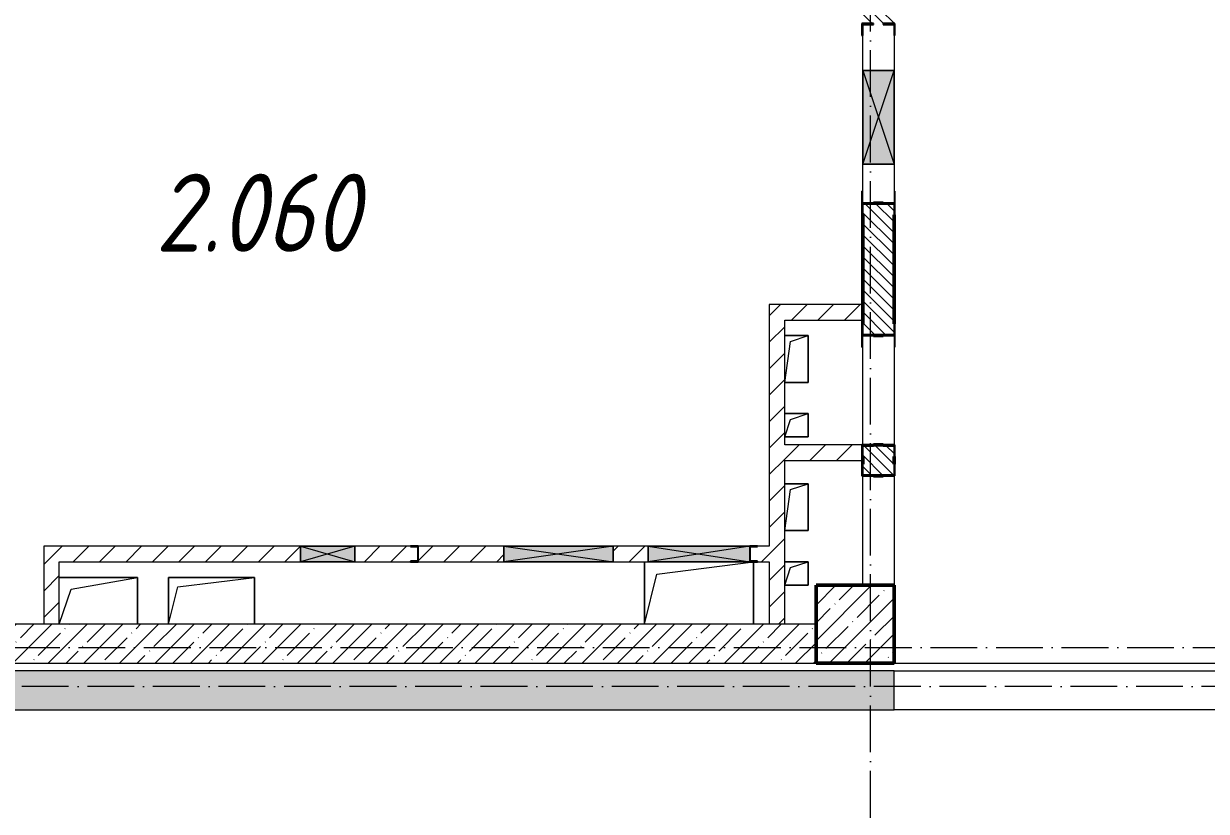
# Model space of a CAD drawing. Header units: millimetres. Extents: x -213536 to 1564669, y 70501 to 942238.
# Drawn here: x 544304 to 551884, y 580125 to 585175 of the extents above; entities that cross this region are included whole.
import ezdxf

# ---------------------------------------------------------------- set-up
doc = ezdxf.new("R2010")
doc.units = ezdxf.units.MM
doc.linetypes.add('50_200_ШТРИХ_1Т_ш5_п1_п1_', pattern=[700, 500, -100, 0, -100])
for name, color, linetype, lineweight in [('3.1) ЖБ окна 1.2 м', 102, 'Continuous', 30), ('A-DETL-GENF-OTLN', 7, 'Continuous', 9), ('A-FLOR-____-OTLN', 7, 'Continuous', 9), ('A-GENM-____-MCUT', 7, 'Continuous', 25), ('A-GENM-____-OTLN', 7, 'Continuous', 9), ('A-GENM-____-OTLN-1', 7, 'Continuous', 25), ('A-GLAZ-____-OTLN', 7, 'Continuous', 9), ('A-WALL-____-MCUT-1', 7, 'Continuous', 9), ('A-WALL-____-MCUT-2', 7, 'Continuous', 50), ('A-WALL-____-OTLN', 7, 'Continuous', 9), ('A-WALL-____-PATT-1', 7, 'Continuous', 9), ('A-WALL-FNSH-MCUT-1', 7, 'Continuous', 9), ('I-WALL-____-OTLN', 7, 'Continuous', 9), ('S-COLS-____-MCUT', 7, 'Continuous', 50), ('S-COLS-____-OTLN', 7, 'Continuous', 9), ('S-GRID-____-OTLN-1', 7, '50_200_ШТРИХ_1Т_ш5_п1_п1_', 9), ('Марки помещений', 7, 'Continuous', 9)]:
    doc.layers.add(name, color=color, linetype=linetype, lineweight=lineweight)
doc.styles.add('ISOCPEUR_I_3', font='isocpeui.ttf', dxfattribs={"width": 0.85, "height": 2.2})
pattern_1 = [(45, (544282.64, 571544.04), (-84.8528, 84.8528), [])]
pattern_2 = [(45, (544282.64, 571544.04), (-114.0493, 114.0493), []), (45, (544396.69, 571544.04), (-114.0493, 114.0493), [201.612, -40.322, 3.353, -36.97])]

# ---------------------------------------------------------------- blocks, each defined once
blk = doc.blocks.new('BSC_Колонна _Прямоугольная - 500х500-V43-АР1_План отверстий 2 этажа в осях 1-64_А-ГГ')
at = {"layer": 'S-COLS-____-OTLN'}
h = blk.add_hatch(dxfattribs=at)
h.set_pattern_fill('FP_72', color=256, style=0, pattern_type=2)
h.set_pattern_definition([(45, (-5350, -9781.04), (-114.0493, 114.0493), []), (45, (-5235.95, -9781.04), (-114.0493, 114.0493), [201.613, -40.323, 3.353, -36.97])])
h.paths.add_polyline_path([(-250, -250), (250, -250), (250, 250), (-250, 250)], flags=0)
at = {"layer": 'S-COLS-____-MCUT'}
for p, q in [((250, 250), (-250, 250)), ((-250, 250), (-250, -250)), ((250, -250), (250, 250)), ((-250, -250), (250, -250))]:
    blk.add_line(p, q, dxfattribs=at)
blk = doc.blocks.new('Фахверк_СКБ_Уголок - 200_3960_зеркало-28268689-АР1_План отверстий 2 этажа в осях 1-64_А-ГГ')
at = {"layer": 'A-GENM-____-MCUT'}
for p, q in [((200, 156), (125, 156)), ((125, 156), (125, 81)), ((200, 150), (200, 156)), ((125, 81), (131, 81)), ((131, 81), (131, 150)), ((131, 150), (200, 150)), ((131, 19), (125, 19)), ((125, 19), (125, -56)), ((131, -50), (131, 19)), ((125, -56), (200, -56)), ((200, -50), (131, -50)), ((200, -56), (200, -50))]:
    blk.add_line(p, q, dxfattribs=at)
blk = doc.blocks.new('154_Стойка_СКБ_Уголок - СМ-2180_200-28268025-АР1_План отверстий 2 этажа в осях 1-64_А-ГГ')
at = {"layer": 'A-GENM-____-MCUT'}
for p, q in [((125, 156), (125, 81)), ((200, 156), (125, 156)), ((200, 150), (200, 156)), ((125, 81), (131, 81)), ((131, 81), (131, 150)), ((131, 150), (200, 150)), ((131, 19), (125, 19)), ((125, 19), (125, -56)), ((131, -50), (131, 19)), ((125, -56), (200, -56)), ((200, -50), (131, -50)), ((200, -56), (200, -50))]:
    blk.add_line(p, q, dxfattribs=at)
blk = doc.blocks.new('Стойка_Влож_Уголок_Опорный - Уголок-28213941-АР1_План отверстий 2 этажа в осях 1-64_А-ГГ')
at = {"layer": 'A-GENM-____-OTLN'}
for p, q in [((-212, -6), (-212, 0)), ((0, 0), (0, -6)), ((-212, -75), (-212, -6)), ((-212, -6), (-206, -6)), ((-212, -75), (-206, -75)), ((-6, -6), (0, -6)), ((-6, -75), (0, -75)), ((0, -6), (0, -75))]:
    blk.add_line(p, q, dxfattribs=at)
blk = doc.blocks.new('154_Стойка_СКБ_Уголок - СМ-2180_200-28435403-АР1_План отверстий 2 этажа в осях 1-64_А-ГГ')
at = {"layer": 'A-GENM-____-MCUT'}
for p, q in [((125, 156), (125, 81)), ((200, 156), (125, 156)), ((200, 150), (200, 156)), ((125, 81), (131, 81)), ((131, 81), (131, 150)), ((131, 150), (200, 150)), ((131, 19), (125, 19)), ((125, 19), (125, -56)), ((131, -50), (131, 19)), ((125, -56), (200, -56)), ((200, -50), (131, -50)), ((200, -56), (200, -50))]:
    blk.add_line(p, q, dxfattribs=at)
blk = doc.blocks.new('154_Фахверк_СКБ_Швеллер - Тип_100_3960-28318856-АР1_План отверстий 2 этажа в осях 1-64_А-ГГ')
at = {"layer": 'A-GENM-____-MCUT'}
for p, q in [((175, 50), (125, 50)), ((125, 50), (125, -50)), ((128, 47), (175, 47)), ((128, -47), (128, 47)), ((175, 47), (175, 50)), ((125, -50), (175, -50)), ((175, -47), (128, -47)), ((175, -50), (175, -47))]:
    blk.add_line(p, q, dxfattribs=at)
blk = doc.blocks.new('AR_Отверстие прямоугольное _в плите_ - AR_Отверстие прямоугольное _в плите_-V148-АР1_План отверстий 2 этажа в осях 1-64_А-ГГ')
at = {"layer": 'A-GENM-____-OTLN'}
for p, q in [((75, 75), (-75, 75)), ((-75, -75), (-37.5, 37.5)), ((-37.5, 37.5), (75, 75)), ((75, -75), (75, 75)), ((-75, -75), (75, -75))]:
    blk.add_line(p, q, dxfattribs=at)
blk = doc.blocks.new('AR_Отверстие прямоугольное _в плите_ - AR_Отверстие прямоугольное _в плите_-V149-АР1_План отверстий 2 этажа в осях 1-64_А-ГГ')
at = {"layer": 'A-GENM-____-OTLN'}
for p, q in [((75, 150), (-75, 150)), ((-75, -150), (-37.5, 112.5)), ((-37.5, 112.5), (75, 150)), ((75, -150), (75, 150)), ((-75, -150), (75, -150))]:
    blk.add_line(p, q, dxfattribs=at)
blk = doc.blocks.new('AR_Отверстие прямоугольное _в плите_ - AR_Отверстие прямоугольное _в плите_-30552525-АР1_План отверстий 2 этажа в осях 1-64_А-ГГ')
at = {"layer": 'A-GENM-____-OTLN'}
for p, q in [((-350, 200), (-350, -200)), ((-270, 120), (350, 200)), ((350, -200), (350, 200)), ((-350, -200), (-270, 120))]:
    blk.add_line(p, q, dxfattribs=at)
blk = doc.blocks.new('AR_Отверстие прямоугольное _в плите_ - AR_Отверстие прямоугольное _в плите_-30459267-АР1_План отверстий 2 этажа в осях 1-64_А-ГГ')
at = {"layer": 'A-GENM-____-OTLN'}
for p, q in [((250, 150), (-250, 150)), ((-175, 75), (250, 150)), ((250, -150), (250, 150)), ((-250, -150), (-175, 75))]:
    blk.add_line(p, q, dxfattribs=at)
blk = doc.blocks.new('AR_Отверстие прямоугольное _в плите_ - AR_Отверстие прямоугольное _в плите_-30552596-АР1_План отверстий 2 этажа в осях 1-64_А-ГГ')
at = {"layer": 'A-GENM-____-OTLN'}
for p, q in [((275, 150), (-275, 150)), ((-275, 150), (-275, -150)), ((-275, -150), (-215, 90)), ((-215, 90), (275, 150)), ((275, -150), (275, 150))]:
    blk.add_line(p, q, dxfattribs=at)
blk = doc.blocks.new('AR_Отверстие прямоугольное _в стене_ - AR_Отверстие прямоугольное _в стене__ОВ-36887039-АР1_План отверстий 2 этажа в осях 1-64_А-ГГ')
at = {"layer": 'A-GLAZ-____-OTLN'}
blk.add_hatch(color=256, dxfattribs=at).paths.add_polyline_path([(325, -50), (325, 50), (-325, 50), (-325, -50), (55, -50)], flags=0)
at = {"layer": 'A-DETL-GENF-OTLN'}
for p, q in [((-325, -50), (-325, 50)), ((-325, 50), (325, 50)), ((325, 50), (-325, -50)), ((-325, 50), (325, -50)), ((325, 50), (-325, 50)), ((-325, 50), (-325, -50)), ((325, 50), (325, -50)), ((325, -50), (325, 50)), ((325, -50), (-325, -50)), ((-325, -50), (325, -50))]:
    blk.add_line(p, q, dxfattribs=at)
blk = doc.blocks.new('AR_Отверстие прямоугольное _в стене__БезПР - AR_Отверстие прямоугольное _в стене__БезПР-36429042-АР1_План отверстий 2 этажа в осях 1-64_А-ГГ')
at = {"layer": 'A-GLAZ-____-OTLN'}
blk.add_hatch(color=256, dxfattribs=at).paths.add_polyline_path([(-350, -50), (350, -50), (350, 50), (-350, 50)], flags=0)
at = {"layer": 'A-DETL-GENF-OTLN'}
for p, q in [((-350, -50), (-350, 50)), ((-350, 50), (350, 50)), ((350, 50), (-350, -50)), ((-350, 50), (350, -50)), ((350, 50), (-350, 50)), ((-350, 50), (-350, -50)), ((350, 50), (350, -50)), ((350, -50), (350, 50)), ((350, -50), (-350, -50)), ((-350, -50), (350, -50))]:
    blk.add_line(p, q, dxfattribs=at)
at = {"layer": 'A-GLAZ-____-OTLN'}
blk.add_line((350, 50), (-350, 50), dxfattribs=at)
blk = doc.blocks.new('AR_Отверстие прямоугольное _в стене__БезПР - AR_Отверстие прямоугольное _в стене__БезПР-36788977-АР1_План отверстий 2 этажа в осях 1-64_А-ГГ')
at = {"layer": 'A-GLAZ-____-OTLN'}
blk.add_hatch(color=256, dxfattribs=at).paths.add_polyline_path([(175, -50), (175, 50), (-175, 50), (-175, -50)], flags=0)
at = {"layer": 'A-DETL-GENF-OTLN'}
for p, q in [((-175, -50), (-175, 50)), ((-175, 50), (175, 50)), ((175, 50), (-175, -50)), ((-175, 50), (175, -50)), ((175, 50), (-175, 50)), ((-175, 50), (-175, -50)), ((175, 50), (175, -50)), ((175, -50), (175, 50)), ((175, -50), (-175, -50)), ((-175, -50), (175, -50))]:
    blk.add_line(p, q, dxfattribs=at)
at = {"layer": 'A-GLAZ-____-OTLN'}
blk.add_line((175, 50), (-175, 50), dxfattribs=at)
blk = doc.blocks.new('AR_Отверстие прямоугольное _в стене_ - AR_Отверстие прямоугольное _в стене__ОВ-36870782-АР1_План отверстий 2 этажа в осях 1-64_А-ГГ')
at = {"layer": 'A-GLAZ-____-OTLN'}
blk.add_hatch(color=256, dxfattribs=at).paths.add_polyline_path([(-300, 100), (-300, -100), (300, -100), (300, 100)], flags=0)
at = {"layer": 'A-DETL-GENF-OTLN'}
for p, q in [((-300, -100), (-300, 100)), ((-300, 100), (300, 100)), ((300, 100), (-300, -100)), ((-300, 100), (300, -100)), ((300, 100), (-300, 100)), ((-300, 100), (-300, -100)), ((300, 100), (300, -100)), ((300, -100), (300, 100)), ((300, -100), (-300, -100)), ((-300, -100), (300, -100))]:
    blk.add_line(p, q, dxfattribs=at)
blk = doc.blocks.new('154_Фахверк_СКБ_Швеллер - Тип_100_3960_зеркало-V199-АР1_План отверстий 2 этажа в осях 1-64_А-ГГ')
at = {"layer": 'A-GENM-____-MCUT'}
for p, q in [((175, 50), (125, 50)), ((128, 47), (175, 47)), ((128, -47), (128, 47)), ((175, 47), (175, 50)), ((125, -50), (175, -50)), ((175, -47), (128, -47)), ((175, -50), (175, -47))]:
    blk.add_line(p, q, dxfattribs=at)
blk = doc.blocks.new('2этаж')
at = {"layer": 'S-GRID-____-OTLN-1', "color": 251, "ltscale": 0.6, "true_color": 0x636466}
for p, q in [((-10141.7, 454533.3), (-10141.7, 508896.9)), ((-20260.4, 468647), (8278.9, 468647)), ((88482.7, 468397), (-20037.2, 468397))]:
    blk.add_line(p, q, dxfattribs=at)

msp = doc.modelspace()

# ---------------------------------------------------------------- hatches: boundary and pattern name
at = {"layer": 'A-WALL-____-PATT-1'}
h = msp.add_hatch(dxfattribs=at)
h.set_pattern_fill('FP_6', color=256, style=0, pattern_type=2)
h.set_pattern_definition([(135, (544282.637, 571544.04), (-35.35534, -35.35534), [])])
h.paths.add_polyline_path([(549813.6, 582275.1), (549813.6, 582281.1), (549882.6, 582281.1), (549882.6, 582469.1), (549813.6, 582469.1), (549813.6, 582475.1), (549751.6, 582475.1), (549751.6, 582469.1), (549682.6, 582469.1), (549682.6, 582281.1), (549751.6, 582281.1), (549751.6, 582275.1)], flags=0)
h.paths.add_polyline_path([(549751.6, 583175.1), (549813.6, 583175.1), (549813.6, 583181.1), (549882.6, 583181.1), (549882.6, 584019.1), (549813.6, 584019.1), (549813.6, 584025.1), (549751.6, 584025.1), (549751.6, 584019.1), (549682.6, 584019.1), (549682.6, 583181.1), (549751.6, 583181.1)], flags=0)
h.paths.add_polyline_path([(549813.6, 585175.1), (549882.6, 585175.1), (549882.6, 585475.1), (549682.6, 585475.1), (549682.6, 585175.1), (549751.6, 585175.1)], flags=0)
h = msp.add_hatch(dxfattribs=at)
h.set_pattern_fill('FP_4', color=256, style=0, pattern_type=2)
h.set_pattern_definition(pattern_1)
h.paths.add_polyline_path([(549082.6, 581325.1), (549182.6, 581325.1), (549182.6, 583375.1), (549082.6, 583375.1), (549082.6, 581725.1)], flags=0)
h = msp.add_hatch(dxfattribs=at)
h.set_pattern_fill('FP_4', color=256, style=0, pattern_type=2)
h.set_pattern_definition(pattern_1)
h.paths.add_polyline_path([(549682.6, 583275.1), (549682.6, 583375.1), (549182.6, 583375.1), (549182.6, 583275.1), (549571.3, 583275.1)], flags=0)
h = msp.add_hatch(dxfattribs=at)
h.set_pattern_fill('FP_4', color=256, style=0, pattern_type=2)
h.set_pattern_definition(pattern_1)
h.paths.add_polyline_path([(549682.6, 582375.1), (549682.6, 582400.1), (549676.6, 582400.1), (549676.6, 582475.1), (549182.6, 582475.1), (549182.6, 582375.1), (549676.6, 582375.1)], flags=0)
h = msp.add_hatch(dxfattribs=at)
h.set_pattern_fill('FP_4', color=256, style=0, pattern_type=2)
h.set_pattern_definition(pattern_1)
h.paths.add_polyline_path([(544532.6, 581325.1), (544532.6, 581825.1), (544432.6, 581825.1), (544432.6, 581325.1)], flags=0)
h = msp.add_hatch(dxfattribs=at)
h.set_pattern_fill('FP_4', color=256, style=0, pattern_type=2)
h.set_pattern_definition(pattern_1)
h.paths.add_polyline_path([(549007.6, 581725.1), (549082.6, 581725.1), (549082.6, 581825.1), (549007.6, 581825.1), (549007.6, 581822.1), (548960.6, 581822.1), (548960.6, 581728.1), (549007.6, 581728.1)], flags=0)
h.paths.add_polyline_path([(547382.6, 581725.1), (547382.6, 581825.1), (546832.6, 581825.1), (546832.6, 581725.1)], flags=0)
h.paths.add_polyline_path([(548082.6, 581725.1), (548307.6, 581725.1), (548307.6, 581825.1), (548082.6, 581825.1)], flags=0)
h.paths.add_polyline_path([(546077.6, 581725.1), (546077.6, 581825.1), (544532.6, 581825.1), (544532.6, 581725.1)], flags=0)
h.paths.add_polyline_path([(546427.6, 581725.1), (546782.6, 581725.1), (546782.6, 581728.1), (546829.6, 581728.1), (546829.6, 581822.1), (546782.6, 581822.1), (546782.6, 581825.1), (546427.6, 581825.1), (546427.6, 581728.1)], flags=0)
h = msp.add_hatch(dxfattribs=at)
h.set_pattern_fill('FP_25', color=256, style=0, pattern_type=2)
h.set_pattern_definition(pattern_2)
h.paths.add_polyline_path([(548687.6, 581075.1), (549382.6, 581075.1), (549382.6, 581325.1), (542332.6, 581325.1), (542332.6, 581075.1), (547803.9, 581075.1)], flags=0)
h = msp.add_hatch(dxfattribs=at)
h.set_pattern_fill('FP_25', color=256, style=0, pattern_type=2)
h.set_pattern_definition(pattern_2)
h.paths.add_polyline_path([(566932.6, 580775.1), (567832.6, 580775.1), (567832.6, 581025.1), (566932.6, 581025.1)], flags=0)
h.paths.add_polyline_path([(564832.6, 580775.1), (564832.6, 581025.1), (557182.6, 581025.1), (557182.6, 580775.1), (561943.6, 580775.1)], flags=0)
h.paths.add_polyline_path([(555082.6, 580775.1), (555082.6, 581025.1), (553882.6, 581025.1), (553882.6, 580775.1), (554873.7, 580775.1)], flags=0)
h.paths.add_polyline_path([(549571.3, 580775.1), (549882.6, 580775.1), (549882.6, 581025.1), (542332.6, 581025.1), (542332.6, 580775.1), (547803.9, 580775.1)], flags=0)

# ---------------------------------------------------------------- linework, layer by layer
at = {"layer": 'A-FLOR-____-OTLN'}
for p, q in [((549182.6, 583175.1), (549332.6, 583175.1)), ((549332.6, 583175.1), (549332.6, 582875.1)), ((549332.6, 582875.1), (549182.6, 582875.1)), ((549182.6, 582675.1), (549332.6, 582675.1)), ((549332.6, 582675.1), (549332.6, 582525.1)), ((549332.6, 582525.1), (549182.6, 582525.1)), ((549182.6, 582225.1), (549332.6, 582225.1)), ((549332.6, 582225.1), (549332.6, 581925.1)), ((549332.6, 581925.1), (549182.6, 581925.1)), ((548282.6, 581325.1), (548282.6, 581725.1)), ((548982.6, 581725.1), (548982.6, 581325.1)), ((549182.6, 581725.1), (549332.6, 581725.1)), ((549332.6, 581725.1), (549332.6, 581575.1)), ((544532.6, 581625.1), (545032.6, 581625.1)), ((545032.6, 581625.1), (545032.6, 581325.1)), ((545232.6, 581625.1), (545782.6, 581625.1)), ((545232.6, 581325.1), (545232.6, 581625.1)), ((545782.6, 581625.1), (545782.6, 581325.1)), ((549332.6, 581575.1), (549182.6, 581575.1)), ((549882.6, 581075.1), (553882.6, 581075.1))]:
    msp.add_line(p, q, dxfattribs=at)
at = {"layer": 'A-WALL-____-MCUT-1'}
for p, q in [((549382.6, 581325.1), (542332.6, 581325.1)), ((542332.6, 581075.1), (549382.6, 581075.1)), ((549882.6, 581025.1), (542332.6, 581025.1)), ((549882.6, 580775.1), (549882.6, 581025.1)), ((542332.6, 580775.1), (549882.6, 580775.1))]:
    msp.add_line(p, q, dxfattribs=at)
at = {"layer": 'A-WALL-____-MCUT-2'}
for p, q in [((549813.6, 584025.1), (549751.6, 584025.1)), ((549682.6, 583950.1), (549682.6, 583250.1)), ((549882.6, 583250.1), (549882.6, 583950.1)), ((549751.6, 583175.1), (549813.6, 583175.1)), ((549813.6, 582475.1), (549751.6, 582475.1)), ((549682.6, 582350.1), (549682.6, 582400.1)), ((549882.6, 582350.1), (549882.6, 582400.1)), ((549751.6, 582275.1), (549813.6, 582275.1))]:
    msp.add_line(p, q, dxfattribs=at)
at = {"layer": 'A-WALL-____-OTLN'}
for p, q in [((549882.6, 581025.1), (553882.6, 581025.1)), ((553882.6, 580775.1), (549882.6, 580775.1))]:
    msp.add_line(p, q, dxfattribs=at)
at = {"layer": 'A-WALL-FNSH-MCUT-1'}
for p, q in [((549082.6, 583375.1), (549082.6, 581825.1)), ((549682.6, 583375.1), (549082.6, 583375.1)), ((549182.6, 582475.1), (549182.6, 583275.1)), ((549182.6, 583275.1), (549682.6, 583275.1)), ((549676.6, 582475.1), (549182.6, 582475.1)), ((549182.6, 581325.1), (549182.6, 582375.1)), ((549182.6, 582375.1), (549682.6, 582375.1)), ((546077.6, 581825.1), (544432.6, 581825.1)), ((544432.6, 581825.1), (544432.6, 581325.1)), ((546782.6, 581825.1), (546427.6, 581825.1)), ((547382.6, 581825.1), (546832.6, 581825.1)), ((548307.6, 581825.1), (548082.6, 581825.1)), ((549082.6, 581825.1), (549007.6, 581825.1)), ((544532.6, 581725.1), (546077.6, 581725.1)), ((544532.6, 581325.1), (544532.6, 581725.1)), ((546427.6, 581725.1), (546782.6, 581725.1)), ((546832.6, 581725.1), (547382.6, 581725.1)), ((548082.6, 581725.1), (548307.6, 581725.1)), ((549007.6, 581725.1), (549082.6, 581725.1)), ((549082.6, 581725.1), (549082.6, 581325.1))]:
    msp.add_line(p, q, dxfattribs=at)
at = {"layer": 'I-WALL-____-OTLN'}
for p, q in [((549682.6, 584875.1), (549682.6, 585100.1)), ((549882.6, 585100.1), (549882.6, 584875.1)), ((549682.6, 584025.1), (549682.6, 584275.1)), ((549882.6, 584275.1), (549882.6, 584025.1)), ((549682.6, 582475.1), (549682.6, 583175.1)), ((549882.6, 583175.1), (549882.6, 582475.1)), ((549682.6, 581575.1), (549682.6, 582275.1)), ((549882.6, 582275.1), (549882.6, 581575.1))]:
    msp.add_line(p, q, dxfattribs=at)

# ---------------------------------------------------------------- block references
at = {"layer": '3.1) ЖБ окна 1.2 м'}
msp.add_blockref('2этаж', (559874.3, 112528.1), dxfattribs=at)
at = {"layer": 'A-GENM-____-OTLN', "rotation": 180}
msp.add_blockref('Стойка_Влож_Уголок_Опорный - Уголок-28213941-АР1_План отверстий 2 этажа в осях 1-64_А-ГГ', (549676.6, 584025.1), dxfattribs=at)
at = {"layer": 'A-GENM-____-OTLN'}
for name, p in [('AR_Отверстие прямоугольное _в плите_ - AR_Отверстие прямоугольное _в плите_-V149-АР1_План отверстий 2 этажа в осях 1-64_А-ГГ', (549257.6, 583025.1)), ('Стойка_Влож_Уголок_Опорный - Уголок-28213941-АР1_План отверстий 2 этажа в осях 1-64_А-ГГ', (549888.6, 583175.1)), ('AR_Отверстие прямоугольное _в плите_ - AR_Отверстие прямоугольное _в плите_-V148-АР1_План отверстий 2 этажа в осях 1-64_А-ГГ', (549257.6, 582600.1)), ('AR_Отверстие прямоугольное _в плите_ - AR_Отверстие прямоугольное _в плите_-V149-АР1_План отверстий 2 этажа в осях 1-64_А-ГГ', (549257.6, 582075.1)), ('AR_Отверстие прямоугольное _в плите_ - AR_Отверстие прямоугольное _в плите_-30552525-АР1_План отверстий 2 этажа в осях 1-64_А-ГГ', (548632.6, 581525.1)), ('AR_Отверстие прямоугольное _в плите_ - AR_Отверстие прямоугольное _в плите_-V148-АР1_План отверстий 2 этажа в осях 1-64_А-ГГ', (549257.6, 581650.1)), ('AR_Отверстие прямоугольное _в плите_ - AR_Отверстие прямоугольное _в плите_-30459267-АР1_План отверстий 2 этажа в осях 1-64_А-ГГ', (544782.6, 581475.1)), ('AR_Отверстие прямоугольное _в плите_ - AR_Отверстие прямоугольное _в плите_-30552596-АР1_План отверстий 2 этажа в осях 1-64_А-ГГ', (545507.6, 581475.1))]:
    msp.add_blockref(name, p, dxfattribs=at)
at = {"layer": 'A-GENM-____-OTLN-1'}
for name, p, rotation in [('154_Стойка_СКБ_Уголок - СМ-2180_200-28435403-АР1_План отверстий 2 этажа в осях 1-64_А-ГГ', (549732.6, 585300.1), 269.9999999999999), ('154_Стойка_СКБ_Уголок - СМ-2180_200-28268025-АР1_План отверстий 2 этажа в осях 1-64_А-ГГ', (549732.6, 584150.1), 269.9999999999999), ('154_Стойка_СКБ_Уголок - СМ-2180_200-28268025-АР1_План отверстий 2 этажа в осях 1-64_А-ГГ', (549832.6, 583050.1), 89.99999999999991), ('Фахверк_СКБ_Уголок - 200_3960_зеркало-28268689-АР1_План отверстий 2 этажа в осях 1-64_А-ГГ', (549732.6, 582600.1), 269.9999999999999), ('Фахверк_СКБ_Уголок - 200_3960_зеркало-28268689-АР1_План отверстий 2 этажа в осях 1-64_А-ГГ', (549832.6, 582150.1), 89.99999999999991), ('154_Фахверк_СКБ_Швеллер - Тип_100_3960-28318856-АР1_План отверстий 2 этажа в осях 1-64_А-ГГ', (546957.6, 581775.1), 180)]:
    msp.add_blockref(name, p, dxfattribs=dict(at, rotation=rotation))
msp.add_blockref('154_Фахверк_СКБ_Швеллер - Тип_100_3960_зеркало-V199-АР1_План отверстий 2 этажа в осях 1-64_А-ГГ', (548832.6, 581775.1), dxfattribs=at)
at = {"layer": 'A-GLAZ-____-OTLN', "rotation": 89.99999999999991}
msp.add_blockref('AR_Отверстие прямоугольное _в стене_ - AR_Отверстие прямоугольное _в стене__ОВ-36870782-АР1_План отверстий 2 этажа в осях 1-64_А-ГГ', (549782.6, 584575.1), dxfattribs=at)
at = {"layer": 'A-GLAZ-____-OTLN'}
for name, p in [('AR_Отверстие прямоугольное _в стене__БезПР - AR_Отверстие прямоугольное _в стене__БезПР-36788977-АР1_План отверстий 2 этажа в осях 1-64_А-ГГ', (546252.6, 581775.1)), ('AR_Отверстие прямоугольное _в стене__БезПР - AR_Отверстие прямоугольное _в стене__БезПР-36429042-АР1_План отверстий 2 этажа в осях 1-64_А-ГГ', (547732.6, 581775.1)), ('AR_Отверстие прямоугольное _в стене_ - AR_Отверстие прямоугольное _в стене__ОВ-36887039-АР1_План отверстий 2 этажа в осях 1-64_А-ГГ', (548632.6, 581775.1))]:
    msp.add_blockref(name, p, dxfattribs=at)
at = {"layer": 'S-COLS-____-OTLN'}
msp.add_blockref('BSC_Колонна _Прямоугольная - 500х500-V43-АР1_План отверстий 2 этажа в осях 1-64_А-ГГ', (549632.6, 581325.1), dxfattribs=at)

# ---------------------------------------------------------------- texts
at = {"layer": 'Марки помещений', "insert": (545148.7, 584213), "char_height": 500, "width": 785.654, "attachment_point": 1, "style": 'ISOCPEUR_I_3'}
msp.add_mtext('2.060', dxfattribs=at)

doc.saveas('drawing.dxf')
